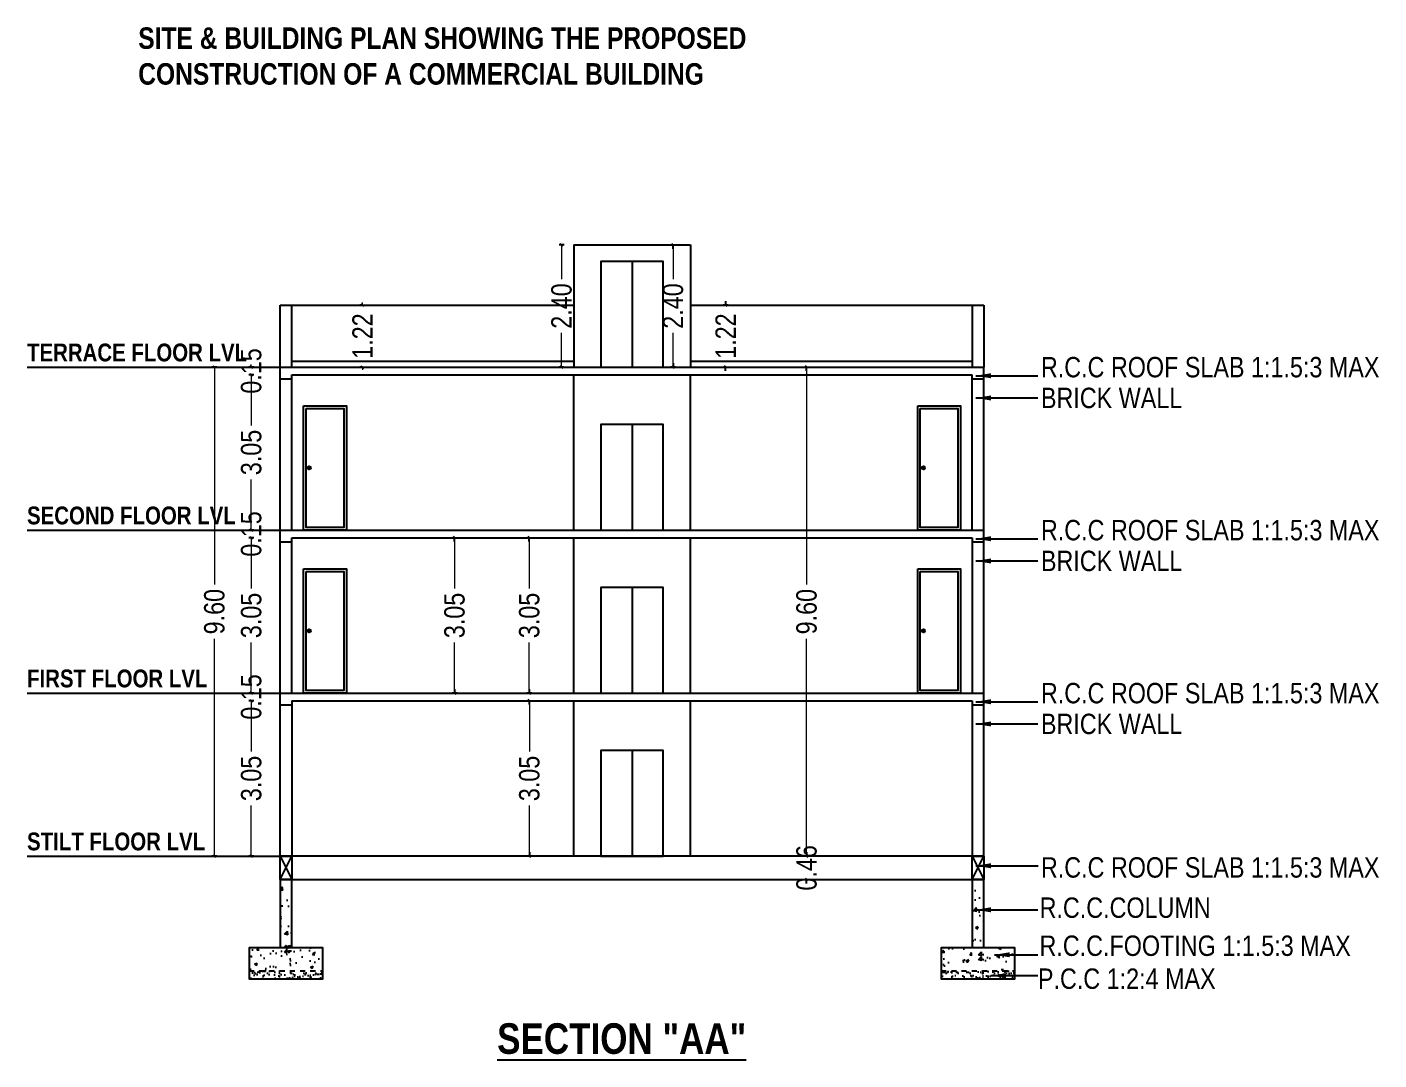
# Model space of a CAD drawing. Header units: metres. Extents: x 115319.7 to 115387.7, y -26854.4 to -26790.4.
# Drawn here: x 115351.13 to 115377.67, y -26810.69 to -26790.41 of the extents above; entities that cross this region are included whole.
import ezdxf
from ezdxf.lldxf.tags import DXFTag

# ---------------------------------------------------------------- set-up
doc = ezdxf.new("R2010")
doc.units = ezdxf.units.M
doc.header["$MEASUREMENT"] = 0
doc.header["$PDMODE"] = 35
doc.linetypes.add('HIDDEN', pattern=[0.375, 0.25, -0.125])
for name, color, linetype in [('BLK_1_FLR_0_STILT_HEIGHT', 201, 'Continuous'), ('BLK_1_FLR_1_REGULAR_ROOM_1', 117, 'Continuous'), ('BLK_1_HT_OF_BLDG', 5, 'Continuous'), ('BLK_1_PARAPET_HT', 233, 'Continuous'), ('BLK_1_PLINTH_HEIGHT', 7, 'Continuous'), ('BLK_1_STAIR_HEADROOM', 1, 'Continuous'), ('FLOOR-STILT', 7, 'Continuous')]:
    doc.layers.add(name, color=color, linetype=linetype)
doc.layers.add('DIM', color=9, linetype='Continuous', lineweight=25)
doc.styles.add('Arial', font='swissc.ttf')
doc.styles.get("Standard").update_dxf_attribs({"font": 'swisscb.ttf'})
tags = doc.linetypes.add('DIVIDE2', pattern=[0.625, 0.25, -0.125, 0, -0.125, 0, -0.125]).pattern_tags.tags
tags[14:15] = [DXFTag(74, 4), DXFTag(75, 0), DXFTag(340, '0'), DXFTag(46, 1.0), DXFTag(50, 0.0), DXFTag(44, 0.0), DXFTag(45, 0.0)]
tags[12:13] = [DXFTag(74, 4), DXFTag(75, 0), DXFTag(340, '0'), DXFTag(46, 1.0), DXFTag(50, 0.0), DXFTag(44, 0.0), DXFTag(45, 0.0)]
tags[10:11] = [DXFTag(74, 4), DXFTag(75, 0), DXFTag(340, '0'), DXFTag(46, 1.0), DXFTag(50, 0.0), DXFTag(44, 0.0), DXFTag(45, 0.0)]
tags[8:9] = [DXFTag(74, 4), DXFTag(75, 0), DXFTag(340, '0'), DXFTag(46, 1.0), DXFTag(50, 0.0), DXFTag(44, 0.0), DXFTag(45, 0.0)]
tags[6:7] = [DXFTag(74, 4), DXFTag(75, 0), DXFTag(340, '0'), DXFTag(46, 1.0), DXFTag(50, 0.0), DXFTag(44, 0.0), DXFTag(45, 0.0)]
tags[4:5] = [DXFTag(74, 4), DXFTag(75, 0), DXFTag(340, '0'), DXFTag(46, 1.0), DXFTag(50, 0.0), DXFTag(44, 0.0), DXFTag(45, 0.0)]
doc.dimstyles.new('Copy of Standard', dxfattribs={"dimtxt": 9, "dimasz": 8, "dimexe": 6, "dimexo": 24, "dimgap": 3, "dimtad": 0, "dimzin": 0, "dimdsep": 46, "dimlunit": 4, "dimtxsty": 'Standard', "dimcen": 0.09, "dimclrd": 1, "dimclre": 1, "dimclrt": 3, "dimadec": 0, "dimazin": 0, "dimtfac": 1, "dimtofl": 0, "dimtmove": 2, "dimatfit": 3, "dimfxl": 0, "dimtolj": 1, "dimtzin": 0, "dimarcsym": 0})
doc.dimstyles.new('FLOOR DIM BUILDING DIM', dxfattribs={"dimtxt": 0.4, "dimasz": 0.025, "dimexe": 0.075, "dimexo": 0.3, "dimgap": 0.09, "dimtad": 0, "dimzin": 3, "dimdsep": 46, "dimtxsty": 'Arial', "dimblk": 'JM1', "dimcen": -0.09, "dimse1": 1, "dimse2": 1, "dimclrd": 5, "dimclre": 250, "dimclrt": 3, "dimazin": 0, "dimtfac": 0.65, "dimtix": 1, "dimtofl": 0, "dimtmove": 0, "dimatfit": 2, "dimfxl": 0, "dimfrac": 1, "dimtolj": 1, "dimlwd": 18, "dimlwe": -1, "dimarcsym": 0})

# ---------------------------------------------------------------- blocks, each defined once
blk = doc.blocks.new('YYY6YYY')
h = blk.add_hatch()
h.set_pattern_fill('AR-CONC', color=0, scale=0.003)
h.set_pattern_definition([(50, (110802.61745, -27685.68435), (0.54655401, -0.04781726), [0.05715, -0.62865]), (355, (110802.61745, -27685.68435), (-0.10573026, 0.57317054), [0.04572, -0.50292175]), (100.451445, (110802.663, -27685.68834), (0.44082374, 0.52535326), [0.04857003, -0.53427073]), (46.1842, (110802.61745, -27685.53195), (0.81323712, -0.12612698), [0.085725, -0.942975]), (96.635558, (110802.6852, -27685.5425), (0.7122124, 0.74227837), [0.07285507, -0.80140682]), (351.18415, (110802.61745, -27685.53195), (0.7122124, 0.74227837), [0.0685799, -0.7543792]), (21, (110802.69365, -27685.57005), (0.45484317, -0.306795595), [0.05715, -0.62865]), (326, (110802.69365, -27685.57005), (0.18540609, 0.5525639), [0.04572, -0.50292]), (71.451445, (110802.73156, -27685.5956), (0.64024926, 0.24576831), [0.04857003, -0.53426981]), (37.5, (110802.61745, -27685.68435), (0.00926581, 0.253665117), [0, -0.496824, 0, -0.51054, 0, -0.504825]), (7.5, (110802.61745, -27685.68435), (0.200458988, 0.300541724), [0, -0.291084, 0, -0.485394, 0, -0.192405]), (327.5, (110802.44753, -27685.68435), (0.406771786, -0.017186232), [0, -0.1905, 0, -0.59436, 0, -0.78867]), (317.5, (110802.37133, -27685.68435), (0.444387544, 0.076279473), [0, -0.24765, 0, -0.394716, 0, -0.56007])])
h.paths.add_polyline_path([(113069.886, -26492.171), (113069.656, -26492.171), (113069.656, -26493.804), (113069.886, -26493.804)])
h = blk.add_hatch()
h.set_pattern_fill('AR-CONC', color=0, scale=0.003)
h.set_pattern_definition([(50, (110802.61745, -27685.78002), (0.54655401, -0.04781726), [0.05715, -0.62865]), (355, (110802.61745, -27685.78), (-0.10573026, 0.57317054), [0.04572, -0.50292175]), (100.451445, (110802.663, -27685.784), (0.44082374, 0.52535326), [0.04857003, -0.53427073]), (46.1842, (110802.61745, -27685.6276), (0.81323712, -0.12612698), [0.085725, -0.942975]), (96.635558, (110802.6852, -27685.6381), (0.7122124, 0.74227837), [0.07285507, -0.80140682]), (351.18415, (110802.61745, -27685.6276), (0.7122124, 0.74227837), [0.0685799, -0.7543792]), (21, (110802.69365, -27685.66572), (0.45484317, -0.306795595), [0.05715, -0.62865]), (326, (110802.69365, -27685.6657), (0.18540609, 0.5525639), [0.04572, -0.50292]), (71.451445, (110802.73156, -27685.6913), (0.64024926, 0.24576831), [0.04857003, -0.53426981]), (37.5, (110802.61745, -27685.78002), (0.00926581, 0.253665117), [0, -0.496824, 0, -0.51054, 0, -0.504825]), (7.5, (110802.61745, -27685.78002), (0.200458988, 0.300541724), [0, -0.291084, 0, -0.485394, 0, -0.192405]), (327.5, (110802.44753, -27685.78002), (0.406771786, -0.017186232), [0, -0.1905, 0, -0.59436, 0, -0.78867]), (317.5, (110802.37133, -27685.78002), (0.444387544, 0.076279473), [0, -0.24765, 0, -0.394716, 0, -0.56007])])
h.paths.add_polyline_path([(113069.047, -26493.511), (113069.047, -26493.968), (113070.495, -26493.968), (113070.495, -26493.511)])
h = blk.add_hatch()
h.set_pattern_fill('AR-SAND', color=0, scale=0.003)
h.set_pattern_definition([(37.5, (110802.61745, -27685.78002), (-0.004800094, 0.146823971), [0, -0.115824, 0, -0.12954, 0, -0.123825]), (7.5, (110802.61745, -27685.78002), (0.134856985, 0.21504753), [0, -0.062484, 0, -0.104394, 0, -0.040005]), (327.5, (110802.52373, -27685.78002), (0.237297711, 0.0004311554), [0, -0.0381, 0, -0.13716, 0, -0.17907]), (317.5, (110802.52373, -27685.78002), (0.229066936, 0.066878797), [0, -0.01905, 0, -0.089916, 0, -0.10287])])
h.paths.add_polyline_path([(113069.047, -26493.968), (113069.047, -26494.121), (113070.495, -26494.121), (113070.495, -26493.968)])
at = {"color": 0}
blk.add_line((113069.886, -26493.511), (113069.887, -26492.174), dxfattribs=at)
at = {"color": 0, "linetype": 'HIDDEN', "ltscale": 0.3}
blk.add_line((113069.048, -26493.968), (113070.495, -26493.968), dxfattribs=at)
at = {"color": 0}
blk.add_lwpolyline([(113069.048, -26493.511), (113069.048, -26493.511), (113069.048, -26494.121), (113070.495, -26494.121), (113070.495, -26493.511), (113069.048, -26493.511)], dxfattribs=at)
at = {"layer": 'FLOOR-STILT', "ltscale": 0.3}
for p, q in [((113069.657, -26491.714), (113069.887, -26492.174)), ((113069.657, -26492.174), (113069.887, -26491.714)), ((113069.657, -26492.174), (113069.657, -26493.511))]:
    blk.add_line(p, q, dxfattribs=at)
blk.add_lwpolyline([(113069.657, -26491.714), (113069.887, -26491.714), (113069.887, -26492.174), (113069.657, -26492.174)], close=True, dxfattribs=at)
blk = doc.blocks.new('_Oblique')
at = {"layer": 'DIM', "color": 0, "lineweight": -2}
blk.add_line((-0.5, -0.5), (0.5, 0.5), dxfattribs=at)
blk = doc.blocks.new('*D99')
at = {"ltscale": 1.5}
for p, q in [((115355.584, -26803.641), (115355.484, -26803.641)), ((115355.584, -26806.691), (115355.484, -26806.691))]:
    blk.add_line(p, q, dxfattribs=at)
at = {"lineweight": 18, "ltscale": 1.5}
for p, q in [((115355.534, -26803.641), (115355.534, -26804.637)), ((115355.534, -26806.691), (115355.534, -26805.695))]:
    blk.add_line(p, q, dxfattribs=at)
at = {"layer": 'Defpoints', "color": 0, "ltscale": 1.5}
for p in [(115355.534, -26803.641), (115356.331, -26803.641), (115356.101, -26806.691)]:
    blk.add_point(p, dxfattribs=at)
at = {"lineweight": 18, "ltscale": 1.5, "xscale": 0.05, "yscale": 0.05, "zscale": 0.05}
for p, rotation in [((115355.534, -26803.641), 90), ((115355.534, -26806.691), 270)]:
    blk.add_blockref('_Oblique', p, dxfattribs=dict(at, rotation=rotation))
at = {"ltscale": 1.5, "insert": (115355.534, -26805.166), "char_height": 0.4, "attachment_point": 5, "rotation": 90, "style": 'Arial'}
blk.add_mtext('\\A1;3.05', dxfattribs=at)
blk = doc.blocks.new('*D100')
at = {"ltscale": 1.5}
for p, q in [((115355.584, -26800.441), (115355.484, -26800.441)), ((115355.584, -26803.491), (115355.484, -26803.491))]:
    blk.add_line(p, q, dxfattribs=at)
at = {"lineweight": 18, "ltscale": 1.5}
for p, q in [((115355.534, -26800.441), (115355.534, -26801.437)), ((115355.534, -26803.491), (115355.534, -26802.495))]:
    blk.add_line(p, q, dxfattribs=at)
at = {"layer": 'Defpoints', "color": 0, "ltscale": 1.5}
for p in [(115355.534, -26800.441), (115356.331, -26800.441), (115356.101, -26803.491)]:
    blk.add_point(p, dxfattribs=at)
at = {"lineweight": 18, "ltscale": 1.5, "xscale": 0.05, "yscale": 0.05, "zscale": 0.05}
for p, rotation in [((115355.534, -26800.441), 90), ((115355.534, -26803.491), 270)]:
    blk.add_blockref('_Oblique', p, dxfattribs=dict(at, rotation=rotation))
at = {"ltscale": 1.5, "insert": (115355.534, -26801.966), "char_height": 0.4, "attachment_point": 5, "rotation": 90, "style": 'Arial'}
blk.add_mtext('\\A1;3.05', dxfattribs=at)
blk = doc.blocks.new('*D101')
at = {"lineweight": 18, "ltscale": 1.5}
for p, q in [((115355.534, -26800.291), (115355.534, -26800.241)), ((115355.534, -26800.441), (115355.534, -26800.491))]:
    blk.add_line(p, q, dxfattribs=at)
at = {"ltscale": 1.5}
for p, q in [((115355.584, -26800.291), (115355.484, -26800.291)), ((115355.584, -26800.441), (115355.484, -26800.441))]:
    blk.add_line(p, q, dxfattribs=at)
at = {"layer": 'Defpoints', "color": 0, "ltscale": 1.5}
for p in [(115355.534, -26800.291), (115356.101, -26800.291), (115356.331, -26800.441)]:
    blk.add_point(p, dxfattribs=at)
at = {"lineweight": 18, "ltscale": 1.5, "xscale": 0.05, "yscale": 0.05, "zscale": 0.05}
for p, rotation in [((115355.534, -26800.291), 270), ((115355.534, -26800.441), 90)]:
    blk.add_blockref('_Oblique', p, dxfattribs=dict(at, rotation=rotation))
at = {"ltscale": 1.5, "insert": (115355.534, -26800.366), "char_height": 0.4, "attachment_point": 5, "rotation": 90, "style": 'Arial'}
blk.add_mtext('\\A1;0.15', dxfattribs=at)
blk = doc.blocks.new('*D102')
at = {"ltscale": 1.5}
for p, q in [((115355.584, -26797.241), (115355.484, -26797.241)), ((115355.584, -26800.291), (115355.484, -26800.291))]:
    blk.add_line(p, q, dxfattribs=at)
at = {"lineweight": 18, "ltscale": 1.5}
for p, q in [((115355.534, -26797.241), (115355.534, -26798.237)), ((115355.534, -26800.291), (115355.534, -26799.295))]:
    blk.add_line(p, q, dxfattribs=at)
at = {"layer": 'Defpoints', "color": 0, "ltscale": 1.5}
for p in [(115355.534, -26797.241), (115356.331, -26797.241), (115356.101, -26800.291)]:
    blk.add_point(p, dxfattribs=at)
at = {"lineweight": 18, "ltscale": 1.5, "xscale": 0.05, "yscale": 0.05, "zscale": 0.05}
for p, rotation in [((115355.534, -26797.241), 90), ((115355.534, -26800.291), 270)]:
    blk.add_blockref('_Oblique', p, dxfattribs=dict(at, rotation=rotation))
at = {"ltscale": 1.5, "insert": (115355.534, -26798.766), "char_height": 0.4, "attachment_point": 5, "rotation": 90, "style": 'Arial'}
blk.add_mtext('\\A1;3.05', dxfattribs=at)
blk = doc.blocks.new('*D103')
at = {"lineweight": 18, "ltscale": 1.5}
for p, q in [((115355.534, -26797.091), (115355.534, -26797.041)), ((115355.534, -26797.241), (115355.534, -26797.291))]:
    blk.add_line(p, q, dxfattribs=at)
at = {"ltscale": 1.5}
for p, q in [((115355.584, -26797.091), (115355.484, -26797.091)), ((115355.584, -26797.241), (115355.484, -26797.241))]:
    blk.add_line(p, q, dxfattribs=at)
at = {"layer": 'Defpoints', "color": 0, "ltscale": 1.5}
for p in [(115355.534, -26797.091), (115356.101, -26797.091), (115356.331, -26797.241)]:
    blk.add_point(p, dxfattribs=at)
at = {"lineweight": 18, "ltscale": 1.5, "xscale": 0.05, "yscale": 0.05, "zscale": 0.05}
for p, rotation in [((115355.534, -26797.091), 270), ((115355.534, -26797.241), 90)]:
    blk.add_blockref('_Oblique', p, dxfattribs=dict(at, rotation=rotation))
at = {"ltscale": 1.5, "insert": (115355.534, -26797.166), "char_height": 0.4, "attachment_point": 5, "rotation": 90, "style": 'Arial'}
blk.add_mtext('\\A1;0.15', dxfattribs=at)
blk = doc.blocks.new('*D104')
at = {"ltscale": 1.5}
for p, q in [((115354.86, -26797.091), (115354.76, -26797.091)), ((115354.86, -26806.691), (115354.76, -26806.691))]:
    blk.add_line(p, q, dxfattribs=at)
at = {"lineweight": 18, "ltscale": 1.5}
for p, q in [((115354.81, -26797.091), (115354.81, -26801.36)), ((115354.81, -26806.691), (115354.81, -26802.423))]:
    blk.add_line(p, q, dxfattribs=at)
at = {"layer": 'Defpoints', "color": 0, "ltscale": 1.5}
for p in [(115356.101, -26797.091), (115354.81, -26806.691), (115356.101, -26806.691)]:
    blk.add_point(p, dxfattribs=at)
at = {"lineweight": 18, "ltscale": 1.5, "xscale": 0.05, "yscale": 0.05, "zscale": 0.05}
for p, rotation in [((115354.81, -26797.091), 90), ((115354.81, -26806.691), 270)]:
    blk.add_blockref('_Oblique', p, dxfattribs=dict(at, rotation=rotation))
at = {"ltscale": 1.5, "insert": (115354.81, -26801.891), "char_height": 0.4, "attachment_point": 5, "rotation": 90, "style": 'Arial'}
blk.add_mtext('\\A1;9.60', dxfattribs=at)
blk = doc.blocks.new('*D62')
at = {"lineweight": 18, "ltscale": 1.5}
for p, q in [((115355.534, -26803.491), (115355.534, -26803.441)), ((115355.534, -26803.641), (115355.534, -26803.691))]:
    blk.add_line(p, q, dxfattribs=at)
at = {"ltscale": 1.5}
for p, q in [((115355.584, -26803.491), (115355.484, -26803.491)), ((115355.584, -26803.641), (115355.484, -26803.641))]:
    blk.add_line(p, q, dxfattribs=at)
at = {"layer": 'Defpoints', "color": 0, "ltscale": 1.5}
for p in [(115355.534, -26803.641), (115356.162, -26803.491), (115356.162, -26803.641)]:
    blk.add_point(p, dxfattribs=at)
at = {"lineweight": 18, "ltscale": 1.5, "xscale": 0.05, "yscale": 0.05, "zscale": 0.05}
for p, rotation in [((115355.534, -26803.491), 270), ((115355.534, -26803.641), 90)]:
    blk.add_blockref('_Oblique', p, dxfattribs=dict(at, rotation=rotation))
at = {"ltscale": 1.5, "insert": (115355.534, -26803.566), "char_height": 0.4, "attachment_point": 5, "rotation": 90, "style": 'Arial'}
blk.add_mtext('\\A1;0.15', dxfattribs=at)
blk = doc.blocks.new('UJHVUIHFDV')
at = {"ltscale": 1.5}
for points in [[(113726.765, -26412.128), (113727.605, -26412.128), (113727.605, -26414.568), (113726.765, -26414.568)], [(113726.815, -26412.178), (113727.555, -26412.178), (113727.555, -26414.518), (113726.815, -26414.518)]]:
    blk.add_lwpolyline(points, close=True, dxfattribs=at)
for radius in [0.0307, 0.0177]:
    blk.add_circle((113726.877, -26413.343), radius, dxfattribs=at)
blk = doc.blocks.new('*D105')
at = {"ltscale": 1.5}
for p, q in [((115357.718, -26795.871), (115357.668, -26795.871)), ((115357.718, -26797.091), (115357.668, -26797.091))]:
    blk.add_line(p, q, dxfattribs=at)
at = {"lineweight": 18, "ltscale": 1.5}
for p, q in [((115357.718, -26795.871), (115357.718, -26795.821)), ((115357.718, -26797.091), (115357.718, -26797.141))]:
    blk.add_line(p, q, dxfattribs=at)
at = {"layer": 'Defpoints', "color": 0, "ltscale": 1.5}
for p in [(115357.718, -26795.871), (115357.718, -26795.871), (115357.718, -26797.091)]:
    blk.add_point(p, dxfattribs=at)
at = {"lineweight": 18, "ltscale": 1.5, "xscale": 0.05, "yscale": 0.05, "zscale": 0.05}
for p, rotation in [((115357.718, -26795.871), 270), ((115357.718, -26797.091), 90)]:
    blk.add_blockref('_Oblique', p, dxfattribs=dict(at, rotation=rotation))
at = {"ltscale": 1.5, "insert": (115357.718, -26796.481), "char_height": 0.4, "attachment_point": 5, "rotation": 90, "style": 'Arial'}
blk.add_mtext('\\A1;1.22', dxfattribs=at)
blk = doc.blocks.new('*D106')
at = {"ltscale": 1.5}
for p, q in [((115361.676, -26794.691), (115361.576, -26794.691)), ((115361.661, -26797.091), (115361.576, -26797.091))]:
    blk.add_line(p, q, dxfattribs=at)
at = {"lineweight": 18, "ltscale": 1.5}
for p, q in [((115361.626, -26794.691), (115361.626, -26795.362)), ((115361.626, -26797.091), (115361.626, -26796.42))]:
    blk.add_line(p, q, dxfattribs=at)
at = {"layer": 'Defpoints', "color": 0, "ltscale": 1.5}
for p in [(115361.626, -26794.691), (115361.864, -26794.691), (115361.691, -26797.091)]:
    blk.add_point(p, dxfattribs=at)
at = {"lineweight": 18, "ltscale": 1.5, "xscale": 0.05, "yscale": 0.05, "zscale": 0.05}
for p, rotation in [((115361.626, -26794.691), 90), ((115361.626, -26797.091), 270)]:
    blk.add_blockref('_Oblique', p, dxfattribs=dict(at, rotation=rotation))
at = {"ltscale": 1.5, "insert": (115361.626, -26795.891), "char_height": 0.4, "attachment_point": 5, "rotation": 90, "style": 'Arial'}
blk.add_mtext('\\A1;2.40', dxfattribs=at)
blk = doc.blocks.new('JM1')
at = {"color": 2}
for p, q in [((-3, 0), (0, 0)), ((-0.9, -0.9), (0.9, 0.9)), ((0, 2), (0, -2))]:
    blk.add_line(p, q, dxfattribs=at)
blk = doc.blocks.new('*D130')
at = {"layer": 'BLK_1_FLR_0_STILT_HEIGHT', "color": 5, "lineweight": 18}
for p, q in [((115360.994, -26803.666), (115360.994, -26804.637)), ((115360.994, -26806.666), (115360.994, -26805.695))]:
    blk.add_line(p, q, dxfattribs=at)
at = {"layer": 'Defpoints', "color": 0}
for p in [(115360.994, -26803.641), (115360.994, -26803.641), (115360.994, -26806.691)]:
    blk.add_point(p, dxfattribs=at)
at = {"layer": 'BLK_1_FLR_0_STILT_HEIGHT', "color": 5, "lineweight": 18, "xscale": 0.025, "yscale": 0.025, "zscale": 0.025}
for p, rotation in [((115360.994, -26803.641), 90), ((115360.994, -26806.691), 270)]:
    blk.add_blockref('JM1', p, dxfattribs=dict(at, rotation=rotation))
at = {"layer": 'BLK_1_FLR_0_STILT_HEIGHT', "color": 3, "lineweight": -3, "insert": (115360.994, -26805.166), "char_height": 0.4, "attachment_point": 5, "rotation": 90, "style": 'Arial'}
blk.add_mtext('\\A1;3.05', dxfattribs=at)
blk = doc.blocks.new('*D138')
at = {"layer": 'BLK_1_FLR_1_REGULAR_ROOM_1', "color": 5, "lineweight": 18, "ltscale": 1.5}
for p, q in [((115360.992, -26800.466), (115360.992, -26801.437)), ((115360.992, -26803.466), (115360.992, -26802.495))]:
    blk.add_line(p, q, dxfattribs=at)
at = {"layer": 'Defpoints', "color": 0, "ltscale": 1.5}
for p in [(115360.992, -26800.441), (115360.992, -26800.441), (115360.992, -26803.491)]:
    blk.add_point(p, dxfattribs=at)
at = {"layer": 'BLK_1_FLR_1_REGULAR_ROOM_1', "color": 5, "lineweight": 18, "ltscale": 1.5, "xscale": 0.025, "yscale": 0.025, "zscale": 0.025}
for p, rotation in [((115360.992, -26800.441), 90), ((115360.992, -26803.491), 270)]:
    blk.add_blockref('JM1', p, dxfattribs=dict(at, rotation=rotation))
at = {"layer": 'BLK_1_FLR_1_REGULAR_ROOM_1', "color": 3, "ltscale": 1.5, "insert": (115360.992, -26801.966), "char_height": 0.4, "attachment_point": 5, "rotation": 90, "style": 'Arial'}
blk.add_mtext('\\A1;3.05', dxfattribs=at)
blk = doc.blocks.new('*D139')
at = {"color": 5, "lineweight": 18, "ltscale": 1.5}
for p, q in [((115359.525, -26800.466), (115359.525, -26801.437)), ((115359.525, -26803.466), (115359.525, -26802.495))]:
    blk.add_line(p, q, dxfattribs=at)
at = {"layer": 'Defpoints', "color": 0, "ltscale": 1.5}
for p in [(115359.525, -26800.441), (115359.525, -26800.441), (115359.525, -26803.491)]:
    blk.add_point(p, dxfattribs=at)
at = {"color": 5, "lineweight": 18, "ltscale": 1.5, "xscale": 0.025, "yscale": 0.025, "zscale": 0.025}
for p, rotation in [((115359.525, -26800.441), 90), ((115359.525, -26803.491), 270)]:
    blk.add_blockref('JM1', p, dxfattribs=dict(at, rotation=rotation))
at = {"color": 3, "ltscale": 1.5, "insert": (115359.525, -26801.966), "char_height": 0.4, "attachment_point": 5, "rotation": 90, "style": 'Arial'}
blk.add_mtext('\\A1;3.05', dxfattribs=at)
blk = doc.blocks.new('*D140')
at = {"layer": 'BLK_1_PLINTH_HEIGHT', "color": 5, "lineweight": 18, "ltscale": 1.5}
for p, q in [((115366.436, -26806.666), (115366.436, -26806.641)), ((115366.436, -26807.176), (115366.436, -26807.201))]:
    blk.add_line(p, q, dxfattribs=at)
at = {"layer": 'Defpoints', "color": 0, "ltscale": 1.5}
for p in [(115366.436, -26806.691), (115366.436, -26806.691), (115365.658, -26807.151)]:
    blk.add_point(p, dxfattribs=at)
at = {"layer": 'BLK_1_PLINTH_HEIGHT', "color": 5, "lineweight": 18, "ltscale": 1.5, "xscale": 0.025, "yscale": 0.025, "zscale": 0.025}
for p, rotation in [((115366.436, -26806.691), 270), ((115366.436, -26807.151), 90)]:
    blk.add_blockref('JM1', p, dxfattribs=dict(at, rotation=rotation))
at = {"layer": 'BLK_1_PLINTH_HEIGHT', "color": 3, "ltscale": 1.5, "insert": (115366.436, -26806.921), "char_height": 0.4, "attachment_point": 5, "rotation": 90, "style": 'Arial'}
blk.add_mtext('\\A1;0.46', dxfattribs=at)
blk = doc.blocks.new('*D141')
at = {"layer": 'BLK_1_HT_OF_BLDG', "color": 5, "lineweight": 18, "ltscale": 1.5}
for p, q in [((115366.436, -26797.116), (115366.436, -26801.36)), ((115366.436, -26806.666), (115366.436, -26802.423))]:
    blk.add_line(p, q, dxfattribs=at)
at = {"layer": 'Defpoints', "color": 0, "ltscale": 1.5}
for p in [(115366.436, -26797.091), (115366.436, -26797.091), (115366.436, -26806.691)]:
    blk.add_point(p, dxfattribs=at)
at = {"layer": 'BLK_1_HT_OF_BLDG', "color": 5, "lineweight": 18, "ltscale": 1.5, "xscale": 0.025, "yscale": 0.025, "zscale": 0.025}
for p, rotation in [((115366.436, -26797.091), 90), ((115366.436, -26806.691), 270)]:
    blk.add_blockref('JM1', p, dxfattribs=dict(at, rotation=rotation))
at = {"layer": 'BLK_1_HT_OF_BLDG', "color": 3, "ltscale": 1.5, "insert": (115366.436, -26801.891), "char_height": 0.4, "attachment_point": 5, "rotation": 90, "style": 'Arial'}
blk.add_mtext('\\A1;9.60', dxfattribs=at)
blk = doc.blocks.new('*D142')
at = {"layer": 'BLK_1_PARAPET_HT', "color": 5, "lineweight": 18, "ltscale": 1.5}
for p, q in [((115364.847, -26795.846), (115364.847, -26795.821)), ((115364.847, -26797.116), (115364.847, -26797.141))]:
    blk.add_line(p, q, dxfattribs=at)
at = {"layer": 'Defpoints', "color": 0, "ltscale": 1.5}
for p in [(115364.847, -26795.871), (115364.847, -26795.871), (115364.847, -26797.091)]:
    blk.add_point(p, dxfattribs=at)
at = {"layer": 'BLK_1_PARAPET_HT', "color": 5, "lineweight": 18, "ltscale": 1.5, "xscale": 0.025, "yscale": 0.025, "zscale": 0.025}
for p, rotation in [((115364.847, -26795.871), 270), ((115364.847, -26797.091), 90)]:
    blk.add_blockref('JM1', p, dxfattribs=dict(at, rotation=rotation))
at = {"layer": 'BLK_1_PARAPET_HT', "color": 3, "ltscale": 1.5, "insert": (115364.847, -26796.481), "char_height": 0.4, "attachment_point": 5, "rotation": 90, "style": 'Arial'}
blk.add_mtext('\\A1;1.22', dxfattribs=at)
blk = doc.blocks.new('*D143')
at = {"layer": 'BLK_1_STAIR_HEADROOM', "color": 5, "lineweight": 18, "ltscale": 1.5}
for p, q in [((115363.814, -26794.716), (115363.814, -26795.362)), ((115363.814, -26797.066), (115363.814, -26796.42))]:
    blk.add_line(p, q, dxfattribs=at)
at = {"layer": 'Defpoints', "color": 0, "ltscale": 1.5}
for p in [(115363.814, -26794.691), (115363.961, -26794.691), (115363.961, -26797.091)]:
    blk.add_point(p, dxfattribs=at)
at = {"layer": 'BLK_1_STAIR_HEADROOM', "color": 5, "lineweight": 18, "ltscale": 1.5, "xscale": 0.025, "yscale": 0.025, "zscale": 0.025}
for p, rotation in [((115363.814, -26794.691), 90), ((115363.814, -26797.091), 270)]:
    blk.add_blockref('JM1', p, dxfattribs=dict(at, rotation=rotation))
at = {"layer": 'BLK_1_STAIR_HEADROOM', "color": 3, "ltscale": 1.5, "insert": (115363.814, -26795.891), "char_height": 0.4, "attachment_point": 5, "rotation": 90, "style": 'Arial'}
blk.add_mtext('\\A1;2.40', dxfattribs=at)

msp = doc.modelspace()

# ---------------------------------------------------------------- linework, layer by layer
at = {"ltscale": 1.5}
for p, q in [((115361.864, -26794.691), (115364.154, -26794.691)), ((115361.864, -26794.691), (115361.864, -26797.091)), ((115364.154, -26794.691), (115364.154, -26797.091)), ((115363.009, -26795.016), (115363.009, -26797.091)), ((115356.101, -26795.871), (115361.864, -26795.871)), ((115356.101, -26797.091), (115356.101, -26795.871)), ((115356.331, -26797.091), (115356.331, -26795.871)), ((115364.154, -26795.871), (115369.917, -26795.871)), ((115369.687, -26795.871), (115369.687, -26797.091)), ((115369.917, -26795.871), (115369.917, -26797.091)), ((115356.331, -26796.971), (115361.864, -26796.971)), ((115364.154, -26796.971), (115369.687, -26796.971)), ((115356.101, -26806.691), (115356.101, -26797.091)), ((115356.101, -26797.091), (115369.917, -26797.091)), ((115356.101, -26797.321), (115356.331, -26797.321)), ((115356.331, -26800.291), (115356.331, -26797.241)), ((115356.331, -26797.241), (115369.687, -26797.241)), ((115361.864, -26800.291), (115361.864, -26797.241)), ((115364.154, -26800.291), (115364.154, -26797.241)), ((115369.687, -26800.291), (115369.687, -26797.241)), ((115369.687, -26797.321), (115369.917, -26797.321)), ((115369.917, -26806.691), (115369.917, -26797.091)), ((115363.009, -26798.216), (115363.009, -26800.291)), ((115356.101, -26800.291), (115369.917, -26800.291)), ((115356.101, -26800.521), (115356.331, -26800.521)), ((115356.331, -26803.491), (115356.331, -26800.441)), ((115356.331, -26800.441), (115369.687, -26800.441)), ((115361.864, -26803.491), (115361.864, -26800.441)), ((115364.154, -26803.491), (115364.154, -26800.441)), ((115369.687, -26800.441), (115369.687, -26803.491)), ((115369.687, -26800.521), (115369.917, -26800.521)), ((115363.009, -26801.416), (115363.009, -26803.491)), ((115356.101, -26803.491), (115369.917, -26803.491)), ((115356.331, -26803.641), (115356.331, -26806.691)), ((115356.331, -26803.641), (115369.687, -26803.641)), ((115361.864, -26806.691), (115361.864, -26803.641)), ((115364.154, -26806.691), (115364.154, -26803.641)), ((115369.687, -26803.641), (115369.687, -26806.691)), ((115356.101, -26803.721), (115356.331, -26803.721)), ((115369.687, -26803.721), (115369.917, -26803.721)), ((115363.009, -26804.616), (115363.009, -26806.691)), ((115369.917, -26806.691), (115356.101, -26806.691)), ((115356.101, -26807.151), (115369.917, -26807.151))]:
    msp.add_line(p, q, dxfattribs=at)
at = {"linetype": 'DIVIDE2'}
for p, q in [((115351.132, -26797.091), (115356.101, -26797.091)), ((115351.132, -26800.291), (115356.101, -26800.291)), ((115351.132, -26803.491), (115356.101, -26803.491)), ((115351.132, -26806.691), (115356.101, -26806.691))]:
    msp.add_line(p, q, dxfattribs=at)
at = {"ltscale": 1.5}
for points in [[(115362.399, -26797.091), (115363.619, -26797.091), (115363.619, -26795.016), (115362.399, -26795.016)], [(115362.399, -26800.291), (115363.619, -26800.291), (115363.619, -26798.216), (115362.399, -26798.216)], [(115362.399, -26803.491), (115363.619, -26803.491), (115363.619, -26801.416), (115362.399, -26801.416)], [(115362.399, -26806.691), (115363.619, -26806.691), (115363.619, -26804.616), (115362.399, -26804.616)]]:
    msp.add_lwpolyline(points, close=True, dxfattribs=at)

# ---------------------------------------------------------------- block references
for name, p in [('UJHVUIHFDV', (1629.796, -385.724)), ('UJHVUIHFDV', (1641.852, -385.724)), ('UJHVUIHFDV', (1629.796, -388.924)), ('UJHVUIHFDV', (1641.852, -388.924)), ('YYY6YYY', (2286.444, -314.978)), ('YYY6YYY', (2300.03, -314.978))]:
    msp.add_blockref(name, p)

# ---------------------------------------------------------------- texts
at = {"style": 'Arial'}
for s, p in [('R.C.C.COLUMN', (115371.01, -26807.903)), ('P.C.C 1:2:4 MAX', (115370.977, -26809.297))]:
    msp.add_text(s, height=0.4, dxfattribs=at).set_placement(p)
at = {"ltscale": 0.3, "insert": (115353.315, -26790.42), "char_height": 0.42161, "width": 15.47436, "attachment_point": 1}
msp.add_mtext('\\A1;SITE & BUILDING PLAN SHOWING THE PROPOSED CONSTRUCTION OF A COMMERCIAL BUILDING ^I^I^I^I^I{\\H1.87838x; }^I     {\\H1.56156x; }', dxfattribs=at)
at = {"char_height": 0.35, "width": 4.08824, "attachment_point": 1}
for s, insert in [('TERRACE FLOOR LVL', (115351.132, -26796.628)), ('SECOND FLOOR LVL', (115351.132, -26799.828)), ('FIRST FLOOR LVL', (115351.132, -26803.028)), ('STILT FLOOR LVL', (115351.132, -26806.228))]:
    msp.add_mtext(s, dxfattribs=dict(at, insert=insert))
at = {"char_height": 0.4, "attachment_point": 1, "style": 'Arial'}
for s, insert, width in [('R.C.C ROOF SLAB 1:1.5:3 MAX', (115371.036, -26796.891), 7.55784), ('BRICK WALL', (115371.036, -26797.495), 4.82615), ('R.C.C ROOF SLAB 1:1.5:3 MAX', (115371.036, -26800.091), 7.55784), ('BRICK WALL', (115371.036, -26800.695), 4.82615), ('R.C.C ROOF SLAB 1:1.5:3 MAX', (115371.036, -26803.291), 7.55784), ('BRICK WALL', (115371.036, -26803.895), 4.82615), ('R.C.C ROOF SLAB 1:1.5:3 MAX', (115371.036, -26806.713), 7.1182), ('R.C.C.FOOTING 1:1.5:3 MAX', (115371.008, -26808.25), 8.27855)]:
    msp.add_mtext(s, dxfattribs=dict(at, insert=insert, width=width))
at = {"linetype": 'ByBlock', "insert": (115362.806, -26810.277), "char_height": 0.6, "width": 30.85554, "attachment_point": 5}
msp.add_mtext('{\\LSECTION "AA"}', dxfattribs=at)

# ---------------------------------------------------------------- dimensions: what is measured, and where the dimension line sits
at = {"ltscale": 1.5}
for base, p1, p2, override, picture, middle in [((115361.626, -26794.691), (115361.691, -26797.091), (115361.864, -26794.691), {"dimasz": 0.05, "dimexe": 0.05, "dimexo": 0.03, "dimpost": '\\X', "dimblk1": 'Oblique', "dimblk2": 'Oblique', "dimsah": 1, "dimse1": 0, "dimse2": 0, "dimclrd": 256, "dimclre": 256, "dimclrt": 256, "dimfxl": 0.05, "dimfxlon": 1}, '*D106', (115361.626, -26795.891)), ((115357.718, -26795.871), (115357.718, -26797.091), (115357.718, -26795.871), {"dimasz": 0.05, "dimexe": 0.05, "dimexo": 0.03, "dimpost": '\\X', "dimblk1": 'Oblique', "dimblk2": 'Oblique', "dimsah": 1, "dimse1": 0, "dimse2": 0, "dimclrd": 256, "dimclre": 256, "dimclrt": 256, "dimfxl": 0.05, "dimfxlon": 1}, '*D105', (115357.718, -26796.481)), ((115355.534, -26797.091), (115356.331, -26797.241), (115356.101, -26797.091), {"dimasz": 0.05, "dimexe": 0.05, "dimexo": 0.03, "dimpost": '\\X', "dimblk1": 'Oblique', "dimblk2": 'Oblique', "dimsah": 1, "dimse1": 0, "dimse2": 0, "dimclrd": 256, "dimclre": 256, "dimclrt": 256, "dimtmove": 1, "dimfxl": 0.05, "dimfxlon": 1}, '*D103', (115355.534, -26797.166)), ((115354.81, -26806.691), (115356.101, -26797.091), (115356.101, -26806.691), {"dimasz": 0.05, "dimexe": 0.05, "dimexo": 0.03, "dimpost": '\\X', "dimblk1": 'Oblique', "dimblk2": 'Oblique', "dimsah": 1, "dimse1": 0, "dimse2": 0, "dimclrd": 256, "dimclre": 256, "dimclrt": 256, "dimtmove": 1, "dimfxl": 0.05, "dimfxlon": 1}, '*D104', (115354.81, -26801.891)), ((115355.534, -26797.241), (115356.101, -26800.291), (115356.331, -26797.241), {"dimasz": 0.05, "dimexe": 0.05, "dimexo": 0.03, "dimpost": '\\X', "dimblk1": 'Oblique', "dimblk2": 'Oblique', "dimsah": 1, "dimse1": 0, "dimse2": 0, "dimclrd": 256, "dimclre": 256, "dimclrt": 256, "dimtmove": 1, "dimfxl": 0.05, "dimfxlon": 1}, '*D102', (115355.534, -26798.766)), ((115355.534, -26800.291), (115356.331, -26800.441), (115356.101, -26800.291), {"dimasz": 0.05, "dimexe": 0.05, "dimexo": 0.03, "dimpost": '\\X', "dimblk1": 'Oblique', "dimblk2": 'Oblique', "dimsah": 1, "dimse1": 0, "dimse2": 0, "dimclrd": 256, "dimclre": 256, "dimclrt": 256, "dimtmove": 1, "dimfxl": 0.05, "dimfxlon": 1}, '*D101', (115355.534, -26800.366)), ((115355.534, -26800.441), (115356.101, -26803.491), (115356.331, -26800.441), {"dimasz": 0.05, "dimexe": 0.05, "dimexo": 0.03, "dimpost": '\\X', "dimblk1": 'Oblique', "dimblk2": 'Oblique', "dimsah": 1, "dimse1": 0, "dimse2": 0, "dimclrd": 256, "dimclre": 256, "dimclrt": 256, "dimfxl": 0.05, "dimfxlon": 1}, '*D100', (115355.534, -26801.966)), ((115359.525, -26800.441), (115359.525, -26803.491), (115359.525, -26800.441), {"dimpost": '\\X'}, '*D139', (115359.525, -26801.966)), ((115355.534, -26803.641), (115356.162, -26803.491), (115356.162, -26803.641), {"dimasz": 0.05, "dimexe": 0.05, "dimexo": 0.03, "dimpost": '\\X', "dimblk1": 'Oblique', "dimblk2": 'Oblique', "dimsah": 1, "dimse1": 0, "dimse2": 0, "dimclrd": 256, "dimclre": 256, "dimclrt": 256, "dimfxl": 0.05, "dimfxlon": 1}, '*D62', (115355.534, -26803.566)), ((115355.534, -26803.641), (115356.101, -26806.691), (115356.331, -26803.641), {"dimasz": 0.05, "dimexe": 0.05, "dimexo": 0.03, "dimpost": '\\X', "dimblk1": 'Oblique', "dimblk2": 'Oblique', "dimsah": 1, "dimse1": 0, "dimse2": 0, "dimclrd": 256, "dimclre": 256, "dimclrt": 256, "dimfxl": 0.05, "dimfxlon": 1}, '*D99', (115355.534, -26805.166))]:
    dim = msp.add_linear_dim(base=base, p1=p1, p2=p2, angle=90, dimstyle='FLOOR DIM BUILDING DIM', override=override, dxfattribs=at)
    dim.commit()
    dim.dimension.update_dxf_attribs({"geometry": picture, "text_midpoint": middle})
at = {"layer": 'BLK_1_FLR_0_STILT_HEIGHT', "lineweight": -3}
dim = msp.add_linear_dim(base=(115360.994, -26803.641), p1=(115360.994, -26806.691), p2=(115360.994, -26803.641), angle=90, dimstyle='FLOOR DIM BUILDING DIM', override={"dimpost": '\\X'}, dxfattribs=at)
dim.commit()
dim.dimension.update_dxf_attribs({"geometry": '*D130', "text_midpoint": (115360.994, -26805.166)})
at = {"layer": 'BLK_1_FLR_1_REGULAR_ROOM_1', "color": 2, "ltscale": 1.5}
dim = msp.add_linear_dim(base=(115360.992, -26800.441), p1=(115360.992, -26803.491), p2=(115360.992, -26800.441), angle=90, dimstyle='FLOOR DIM BUILDING DIM', override={"dimpost": '\\X'}, dxfattribs=at)
dim.commit()
dim.dimension.update_dxf_attribs({"geometry": '*D138', "text_midpoint": (115360.992, -26801.966)})
at = {"layer": 'BLK_1_HT_OF_BLDG', "ltscale": 1.5}
dim = msp.add_linear_dim(base=(115366.436, -26797.091), p1=(115366.436, -26806.691), p2=(115366.436, -26797.091), angle=90, dimstyle='FLOOR DIM BUILDING DIM', override={"dimpost": '\\X'}, dxfattribs=at)
dim.commit()
dim.dimension.update_dxf_attribs({"geometry": '*D141', "text_midpoint": (115366.436, -26801.891)})
at = {"layer": 'BLK_1_PARAPET_HT', "ltscale": 1.5}
dim = msp.add_linear_dim(base=(115364.847, -26795.871), p1=(115364.847, -26797.091), p2=(115364.847, -26795.871), angle=90, dimstyle='FLOOR DIM BUILDING DIM', override={"dimpost": '\\X'}, dxfattribs=at)
dim.commit()
dim.dimension.update_dxf_attribs({"geometry": '*D142', "text_midpoint": (115364.847, -26796.481)})
at = {"layer": 'BLK_1_PLINTH_HEIGHT', "ltscale": 1.5}
dim = msp.add_linear_dim(base=(115366.436, -26806.691), p1=(115365.658, -26807.151), p2=(115366.436, -26806.691), angle=90, dimstyle='FLOOR DIM BUILDING DIM', override={"dimpost": '\\X'}, dxfattribs=at)
dim.commit()
dim.dimension.update_dxf_attribs({"geometry": '*D140', "text_midpoint": (115366.436, -26806.921)})
at = {"layer": 'BLK_1_STAIR_HEADROOM', "ltscale": 1.5}
dim = msp.add_linear_dim(base=(115363.814, -26794.691), p1=(115363.961, -26797.091), p2=(115363.961, -26794.691), angle=90, dimstyle='FLOOR DIM BUILDING DIM', override={"dimpost": '\\X'}, dxfattribs=at)
dim.commit()
dim.dimension.update_dxf_attribs({"geometry": '*D143', "text_midpoint": (115363.814, -26795.891)})

# ---------------------------------------------------------------- leaders
for points in [[(115369.755, -26797.26), (115370.978, -26797.26)], [(115369.755, -26797.696), (115370.978, -26797.696)], [(115369.755, -26800.46), (115370.978, -26800.46)], [(115369.755, -26800.896), (115370.978, -26800.896)], [(115369.755, -26803.66), (115370.978, -26803.66)], [(115369.755, -26804.096), (115370.978, -26804.096)], [(115369.756, -26806.88), (115370.979, -26806.88)], [(115369.756, -26807.745), (115370.978, -26807.745)], [(115370.125, -26808.628), (115370.978, -26808.628)], [(115370.051, -26809.038), (115370.978, -26809.038)]]:
    msp.add_leader(points, dimstyle='Copy of Standard', override={"dimasz": 0.3, "dimclrd": 256})

doc.saveas('drawing.dxf')
